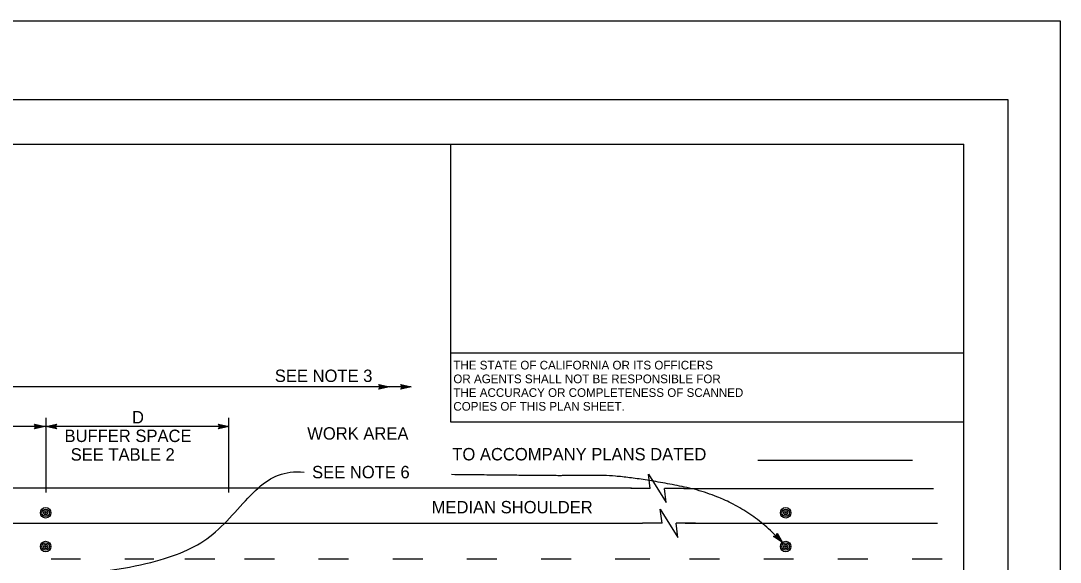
# Model space of a CAD drawing. Extents: x -894 to 866, y -476 to 714.
# Drawn here: x 279 to 866, y 408 to 714 of the extents above; entities that cross this region are included whole.
import ezdxf

# ---------------------------------------------------------------- set-up
doc = ezdxf.new("R2010")
doc.units = 0
for name, color, linetype in [('10 Sheet Format', 7, 'Continuous'), ('56 Stage 3 Anno', 7, 'Continuous'), ('57 Undefined', 7, 'Continuous'), ('60 Nongeo Data', 7, 'Continuous')]:
    doc.layers.add(name, color=color, linetype=linetype)

msp = doc.modelspace()

# ---------------------------------------------------------------- linework, layer by layer
at = {"layer": '10 Sheet Format'}
for p, q in [((836.54, 668.95), (-863.46, 668.95)), ((836.54, -431.05), (836.54, 668.95)), ((-813.45, 643.96), (811.55, 643.96)), ((521.56, 525.89), (521.56, 643.96)), ((811.55, -406.04), (811.55, 643.96)), ((811.55, 525.89), (521.56, 525.89)), ((521.56, 487.06), (521.56, 525.89)), ((811.55, 487.06), (521.56, 487.06)), ((695.03, 465.54), (782.42, 465.54))]:
    msp.add_line(p, q, dxfattribs=at)
for points in [[(-894.04, 713.56), (865.95, 713.56), (865.95, -476.44), (-894.04, -476.44)], [(-863.46, -431.05), (836.54, -431.05), (836.54, 668.95), (-863.46, 668.95)]]:
    msp.add_lwpolyline(points, close=True, dxfattribs=at)
at = {"layer": '56 Stage 3 Anno'}
for p, q in [((499.2, 506.86), (180.57, 506.86)), ((481.71, 506.85), (480.91, 508.19)), ((480.91, 508.19), (480.91, 508.19)), ((480.91, 508.19), (486.91, 506.85)), ((486.91, 506.85), (480.91, 505.52)), ((480.91, 505.52), (481.71, 506.85)), ((480.91, 505.52), (480.91, 505.52)), ((481.13, 507.83), (485.53, 506.85)), ((485.52, 506.84), (481.15, 505.87)), ((484.15, 506.85), (481.32, 506.22)), ((481.36, 507.47), (484.15, 506.85)), ((481.54, 507.12), (482.77, 506.85)), ((482.77, 506.85), (481.56, 506.58)), ((486.91, 506.85), (486.91, 506.85)), ((292.86, 447.2), (292.86, 489.36)), ((396.2, 447.2), (396.2, 489.36)), ((292.86, 484.55), (202.43, 484.55)), ((287.24, 484.55), (286.44, 485.89)), ((286.44, 485.89), (286.44, 485.89)), ((286.44, 485.89), (292.44, 484.55)), ((292.44, 484.55), (286.44, 483.22)), ((286.44, 483.22), (287.24, 484.55)), ((286.44, 483.22), (286.44, 483.22)), ((286.66, 485.54), (291.06, 484.55)), ((291.05, 484.55), (286.67, 483.58)), ((289.68, 484.56), (286.85, 483.93)), ((286.89, 485.18), (289.68, 484.56)), ((287.07, 484.83), (288.3, 484.56)), ((288.3, 484.56), (287.09, 484.29)), ((292.44, 484.55), (292.44, 484.55)), ((396.2, 484.55), (292.86, 484.55))]:
    msp.add_line(p, q, dxfattribs=at)
for points in [[(493.29, 508.17), (499.2, 506.86), (493.29, 505.55), (493.5, 505.9), (497.83, 506.85), (493.5, 507.83), (493.71, 507.48), (496.48, 506.86), (493.71, 506.24), (493.92, 506.59), (495.12, 506.86), (493.92, 507.13), (494.08, 506.86), (493.29, 505.55), (494.08, 506.86)], [(298.77, 483.23), (292.86, 484.55), (298.77, 485.86), (298.56, 485.51), (294.23, 484.56), (298.56, 483.58), (298.35, 483.93), (295.58, 484.55), (298.35, 485.16), (298.14, 484.81), (296.94, 484.55), (298.14, 484.28), (297.98, 484.55), (298.77, 485.86), (297.98, 484.55)], [(390.29, 485.87), (396.2, 484.55), (390.29, 483.24), (390.5, 483.59), (394.83, 484.55), (390.5, 485.52), (390.71, 485.17), (393.48, 484.55), (390.71, 483.94), (390.92, 484.29), (392.12, 484.56), (390.92, 484.82), (391.08, 484.55), (390.29, 483.24), (391.08, 484.55)], [(705.93, 424.27), (708.99, 419.05), (704.01, 422.48), (704.4, 422.56), (708.05, 420.05), (705.82, 423.88), (705.7, 423.49), (707.14, 421.04), (704.8, 422.65), (705.2, 422.73), (706.21, 422.04), (705.59, 423.1), (705.5, 422.8), (704.01, 422.48), (705.5, 422.8)]]:
    msp.add_lwpolyline(points, close=True, dxfattribs=at)
for points, degree in [([(295.22, 399.37), (326.51, 402.32), (361.27, 408.47), (389.4, 422.1), (413.06, 453.47), (427.36, 459.55), (438.69, 458.82)], 3), ([(708.99, 419.05), (686.54, 443.69), (619.59, 457.22), (587.06, 456.67), (560.18, 456.94), (521.99, 457.34)], 2)]:
    msp.add_open_spline(points, degree=degree, dxfattribs=at)
at = {"layer": '60 Nongeo Data'}
for p, q in [((-102.69, 449.87), (623.78, 449.87)), ((634.32, 449.56), (623.32, 449.56)), ((653.32, 449.56), (642.32, 449.56)), ((653.27, 449.56), (794.31, 449.56)), ((-102.69, 429.87), (629.96, 429.87)), ((640.95, 429.87), (629.95, 429.87)), ((659.95, 429.87), (648.95, 429.87)), ((653.95, 429.89), (796.56, 429.89)), ((295.81, 409.87), (312.3, 409.87)), ((337.37, 409.87), (353.85, 409.87)), ((371.31, 409.87), (388.23, 409.87)), ((404.96, 409.87), (421.88, 409.87)), ((446.88, 409.87), (463.8, 409.87)), ((488.8, 409.87), (505.72, 409.87)), ((530.72, 409.87), (547.64, 409.87)), ((572.64, 409.87), (589.56, 409.87)), ((614.56, 409.87), (633.97, 409.87)), ((656.48, 409.87), (673.4, 409.87)), ((698.4, 409.87), (715.32, 409.87)), ((740.32, 409.87), (757.24, 409.87)), ((782.24, 409.87), (799.16, 409.87))]:
    msp.add_line(p, q, dxfattribs=at)
for points in [[(634.32, 449.56), (633.32, 457.56), (643.32, 441.56), (642.32, 449.56)], [(640.95, 429.87), (639.95, 437.87), (649.95, 421.87), (648.95, 429.87)]]:
    msp.add_lwpolyline(points, dxfattribs=at)
for centre, radius in [((292.65, 435.79), 2.97), ((292.65, 435.79), 2.08), ((292.65, 435.79), 1.19), ((292.65, 435.79), 0.297), ((710.82, 435.79), 2.97), ((710.82, 435.79), 2.08), ((710.82, 435.79), 1.19), ((710.82, 435.79), 0.297), ((292.65, 416.76), 2.97), ((292.65, 416.76), 2.08), ((292.65, 416.76), 1.19), ((292.65, 416.76), 0.297), ((710.82, 416.76), 2.97), ((710.82, 416.76), 2.08), ((710.82, 416.76), 1.19), ((710.82, 416.76), 0.297)]:
    msp.add_circle(centre, radius, dxfattribs=at)

# ---------------------------------------------------------------- texts
at = {"layer": '10 Sheet Format'}
for s, height, p in [('THE STATE OF CALIFORNIA OR ITS OFFICERS', 4.9, (523.03, 516.71)), ('OR AGENTS SHALL NOT BE RESPONSIBLE FOR', 4.9, (523.03, 508.96)), ('THE ACCURACY OR COMPLETENESS OF SCANNED', 4.9, (523.03, 501.21)), ('COPIES OF THIS PLAN SHEET.', 4.9, (523.03, 493.46)), ('TO ACCOMPANY PLANS DATED', 7, (522.44, 465.39))]:
    msp.add_text(s, height=height, dxfattribs=at).set_placement(p)
at = {"layer": '57 Undefined'}
for s, p in [('SEE NOTE 3', (422.15, 509.65)), ('D', (341.44, 486.25)), ('BUFFER SPACE', (303.31, 475.75)), ('WORK AREA', (440.46, 477.11)), ('SEE TABLE 2', (306.79, 465.25)), ('SEE NOTE 6', (443.21, 455.27)), ('MEDIAN SHOULDER', (510.77, 435.49))]:
    msp.add_text(s, height=7, dxfattribs=at).set_placement(p)

doc.saveas('drawing.dxf')
